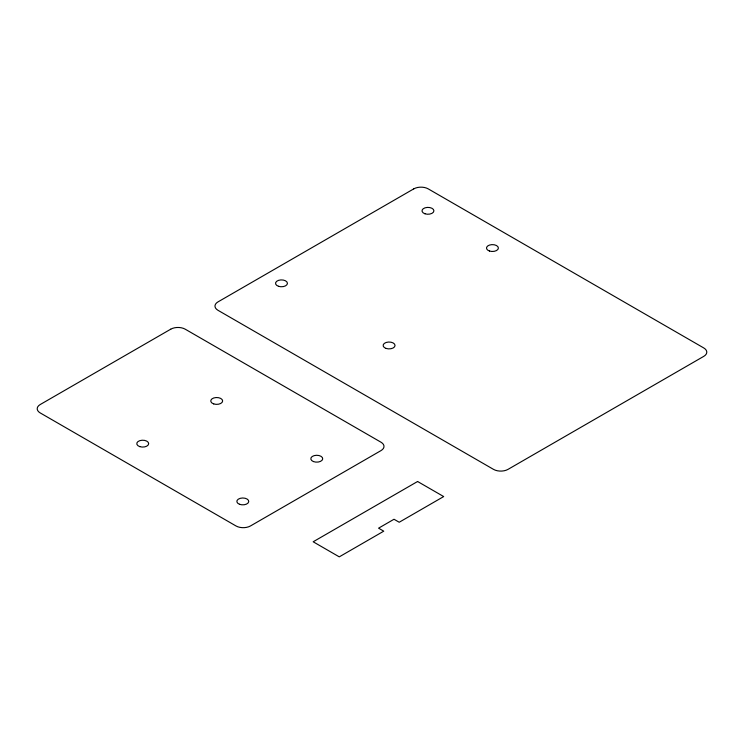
<?xml version="1.0" encoding="UTF-8"?>
<svg xmlns="http://www.w3.org/2000/svg" width="744" height="744" viewBox="0 0 744 744"><rect width="100%" height="100%" fill="white"/><g stroke="black" fill="none" stroke-linecap="round" stroke-linejoin="round"><path stroke-width="1.12" d="M170.729 329.192L40.204 404.541A10.258 5.924 0 0 0 40.204 412.92L235.988 525.952A10.258 5.924 0 0 0 250.486 525.952L381.012 450.594A10.258 5.924 0 0 0 381.012 442.224L185.228 329.192A10.258 5.924 0 0 0 170.729 329.192M413.748 188.883L217.964 301.915A10.258 5.924 0 0 0 217.964 310.285L493.514 469.371A10.258 5.924 0 0 0 508.013 469.371L703.796 356.339A10.258 5.924 0 0 0 703.796 347.969L428.246 188.883A10.258 5.924 0 0 0 413.748 188.883M417.589 481.498L313.168 541.781L339.273 556.856L383.755 531.169L378.566 528.175L394.013 519.256L399.212 522.251L443.694 496.564L417.589 481.498M213.723 403.918A5.952 3.432 0 0 0 222.642 400.942A5.952 3.432 0 0 0 213.723 397.975A5.952 3.432 0 0 0 213.723 403.918M313.429 461.559A5.952 3.432 0 0 0 322.701 458.964A5.952 3.432 0 0 0 314.163 455.626A5.952 3.432 0 0 0 313.429 461.559M239.466 504.265A5.952 3.432 0 0 0 248.738 501.661A5.952 3.432 0 0 0 240.2 498.331A5.952 3.432 0 0 0 239.466 504.265M139.76 446.623A5.952 3.432 0 0 0 148.679 443.647A5.952 3.432 0 0 0 139.76 440.671A5.952 3.432 0 0 0 139.76 446.623M424.982 213.788A5.952 3.432 0 0 0 433.91 210.822A5.952 3.432 0 0 0 424.982 207.846A5.952 3.432 0 0 0 424.982 213.788M278.507 286.301A5.952 3.432 0 0 0 287.435 283.325A5.952 3.432 0 0 0 278.507 280.358A5.952 3.432 0 0 0 278.507 286.301M386.117 348.434A5.952 3.432 0 0 0 395.045 345.458A5.952 3.432 0 0 0 386.117 342.482A5.952 3.432 0 0 0 386.117 348.434M489.468 251.026A5.952 3.432 0 0 0 498.387 248.05A5.952 3.432 0 0 0 489.468 245.074A5.952 3.432 0 0 0 489.468 251.026"/></g></svg>
